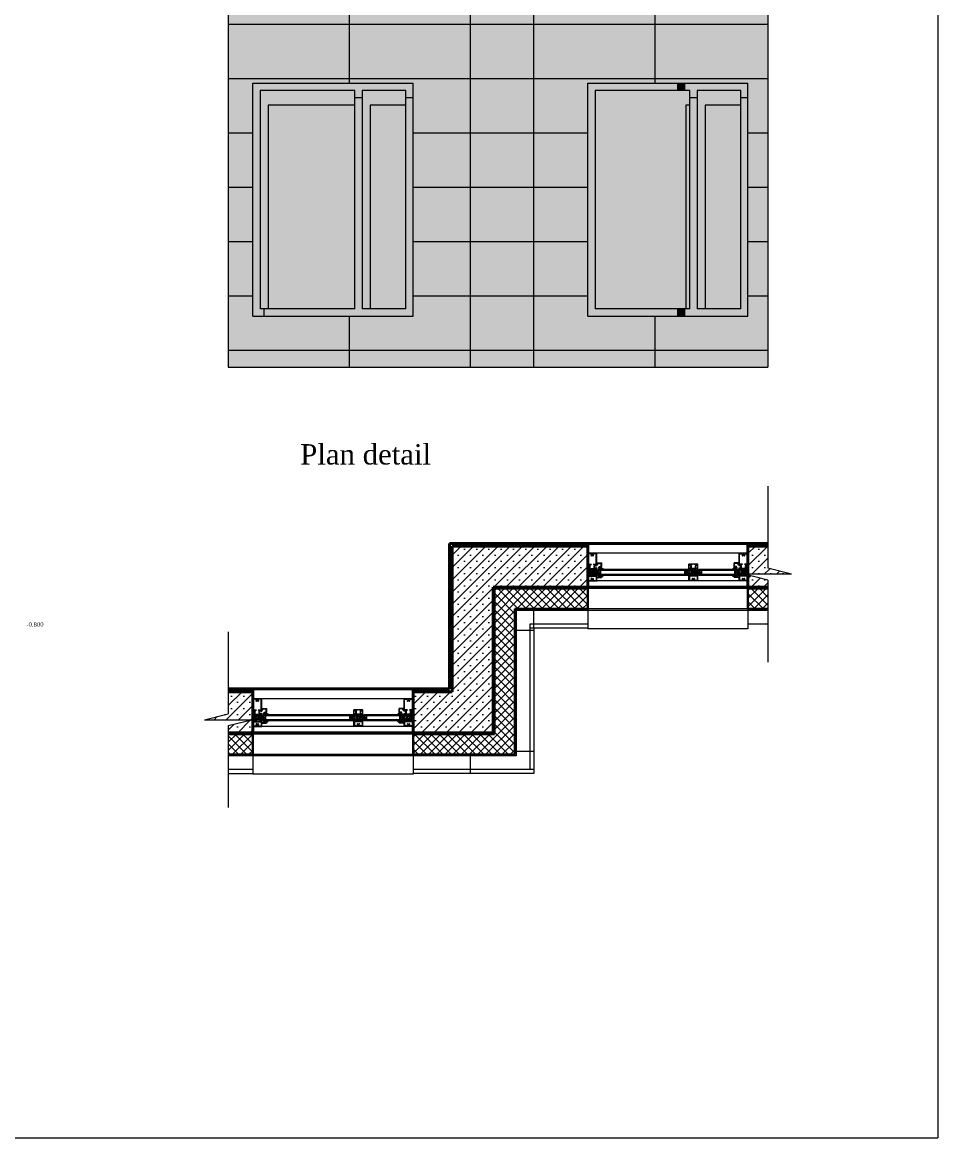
# Model space of a CAD drawing. Header units: millimetres. Extents: x 145836 to 266027, y 108786 to 206069.
# Drawn here: x 234603 to 266027, y 108786 to 147086 of the extents above; entities that cross this region are included whole.
import ezdxf

# ---------------------------------------------------------------- set-up
doc = ezdxf.new("R2010")
doc.units = ezdxf.units.MM
doc.layers.get('0').update_dxf_attribs({"color": 250})
doc.styles.get("Standard").update_dxf_attribs({"font": 'arial.ttf'})
pattern_1 = [(45, (-2425354.4, 1456884.8), (-210.474753, 210.474753), []), (45, (-2425143.93, 1456884.8), (-210.474753, 210.474753), [0, -297.65625])]
pattern_2 = [(315, (-2425354.4, 1456884.8), (140.316502, 140.316502), []), (45, (-2425354.4, 1456884.8), (-140.316502, 140.316502), [])]

msp = doc.modelspace()

# ---------------------------------------------------------------- hatches: boundary and pattern name
at = {"lineweight": 13, "true_color": 0xb7ab6c}
h = msp.add_hatch(color=43, dxfattribs=at)
h.dxf.hatch_style = 1
h.paths.add_polyline_path([(254015, 147993), (257077, 147993), (257077, 151993), (254015, 151993)])
h.paths.add_polyline_path([(257077, 147993), (254015, 147993), (254015, 144993), (257077, 144993)])
h.paths.add_polyline_path([(254015, 147993), (252165, 147993), (252165, 135245), (254015, 135245)])
h.paths.add_polyline_path([(254015, 136993), (254015, 135245), (257077, 135245), (257077, 136993)])
at = {"lineweight": 13, "true_color": 0xf1e5a2}
h = msp.add_hatch(color=41, dxfattribs=at)
h.dxf.hatch_style = 1
h.paths.add_polyline_path([(241669, 147993), (241669, 135245), (252165, 135245), (252165, 147993)])
h.paths.add_polyline_path([(248015, 144993), (248015, 136993), (242515, 136993), (242515, 144993)], flags=16)
h.paths.add_polyline_path([(247765, 144743), (247765, 137243), (246265, 137243), (246265, 144493), (246015, 144493), (246015, 137243), (242765, 137243), (242765, 144743), (246015, 144743), (246015, 144493), (246265, 144493), (246265, 144743)], flags=0)
at = {"lineweight": 13, "true_color": 0xeedf8c}
h = msp.add_hatch(color=41, dxfattribs=at)
h.dxf.hatch_style = 1
h.paths.add_polyline_path([(260200, 147993), (257077, 147993), (257077, 144993), (259515, 144993), (259515, 136993), (257077, 136993), (257077, 135245), (260200, 135245)])
at = {"lineweight": 13}
for color, points in [(253, [(246015, 144743), (246015, 144493), (246265, 144493), (246265, 144743), (247765, 144743), (247765, 144493), (248015, 144493), (248015, 144993), (242515, 144993), (242515, 136993), (242889, 136993), (242889, 137243), (242765, 137243), (242765, 144743)]), (253, [(259265, 144743), (259265, 144493), (259515, 144493), (259515, 144993), (257335, 144993), (257335, 144743), (257515, 144743), (257515, 144493), (257765, 144493), (257765, 144743)]), (255, [(248015, 144493), (247765, 144493), (247765, 137243), (246265, 137243), (246265, 144493), (246015, 144493), (246015, 137243), (242889, 137243), (242889, 136993), (248015, 136993)]), (255, [(257765, 137243), (257765, 144493), (257515, 144493), (257515, 137243), (257335, 137243), (257335, 136993), (259515, 136993), (259515, 144493), (259265, 144493), (259265, 137243)])]:
    msp.add_hatch(color=color, dxfattribs=at).paths.add_polyline_path(points)
at = {"lineweight": 13, "true_color": 0x787878}
for points in [[(257077, 144743), (257077, 144993), (254015, 144993), (254015, 136993), (257077, 136993), (257077, 137243), (254265, 137243), (254265, 144743)], [(257335, 144993), (257077, 144993), (257077, 144743), (257335, 144743)], [(257335, 137243), (257077, 137243), (257077, 136993), (257335, 136993)]]:
    msp.add_hatch(color=8, dxfattribs=at).paths.add_polyline_path(points)
at = {"lineweight": 13, "true_color": 0x5c6d75}
h = msp.add_hatch(color=147, dxfattribs=at)
h.paths.add_polyline_path([(246015, 144243), (246015, 144743), (242765, 144743), (242765, 137243), (243040, 137243), (243040, 144243)])
h.paths.add_polyline_path([(246265, 144743), (246265, 137243), (246540, 137243), (246540, 144243), (247765, 144243), (247765, 144743)])
h = msp.add_hatch(color=147, dxfattribs=at)
h.paths.add_polyline_path([(257077, 137243), (257384, 137243), (257384, 144243), (257515, 144243), (257515, 144743), (257077, 144743)])
h.paths.add_polyline_path([(257077, 144743), (254265, 144743), (254265, 137243), (257077, 137243)])
h.paths.add_polyline_path([(259265, 144243), (259265, 144743), (257765, 144743), (257765, 137243), (258040, 137243), (258040, 144243)])
at = {"lineweight": 13, "true_color": 0x70858f}
h = msp.add_hatch(color=8, dxfattribs=at)
h.paths.add_polyline_path([(246015, 144243), (243040, 144243), (243040, 137243), (246015, 137243)])
h.paths.add_polyline_path([(247765, 144243), (246540, 144243), (246540, 137243), (247765, 137243)])
h = msp.add_hatch(color=8, dxfattribs=at)
h.paths.add_polyline_path([(258040, 137243), (259265, 137243), (259265, 144243), (258040, 144243)])
h.paths.add_polyline_path([(257384, 137243), (257515, 137243), (257515, 144243), (257384, 144243)])
at = {"lineweight": 20}
h = msp.add_hatch(dxfattribs=at)
h.set_pattern_fill('SACNCR', color=256, scale=125, style=0)
h.set_pattern_definition(pattern_1)
h.paths.add_polyline_path([(254015, 129101), (249355, 129101), (249355, 124101), (248015, 124101), (248015, 122691), (250765, 122691), (250765, 127691), (254015, 127691)])
h = msp.add_hatch(dxfattribs=at)
h.set_pattern_fill('SACNCR', color=256, scale=125, style=0)
h.set_pattern_definition(pattern_1)
h.paths.add_polyline_path([(260200, 129101), (259515, 129101), (259515, 128137), (261010, 128137), (260200, 128340)])
h.paths.add_polyline_path([(260200, 127933), (259515, 128105), (259515, 127691), (260200, 127691)])
at = {"lineweight": 9}
h = msp.add_hatch(dxfattribs=at)
h.set_pattern_fill('ANSI37', color=256, scale=7.8125, angle=-90, style=0)
h.set_pattern_definition([(135, (159761.68, 132696.339), (-17.539563, -17.539563), []), (225, (159761.68, 132696.339), (17.539563, -17.539563), [])])
h.paths.add_polyline_path([(254170, 128178), (254170, 128125), (254098, 128125), (254098, 128141, 0.015428), (254098, 128143), (254098, 128174), (254116, 128174), (254116, 128185), (254086, 128185), (254090, 128191), (254081, 128202), (254086, 128226), (254091, 128226), (254091, 128237), (254083, 128241), (254116, 128241), (254116, 128261), (254098, 128261), (254098, 128306), (254170, 128306), (254170, 128241, 1)])
h.paths.add_polyline_path([(254170, 128306), (254241, 128306), (254241, 128261), (254224, 128261), (254224, 128241), (254257, 128241), (254249, 128237), (254249, 128226), (254254, 128226), (254257, 128209), (254202, 128209, 0.414214), (254170, 128241)])
h.paths.add_polyline_path([(254202, 128209), (254257, 128209), (254258, 128202), (254249, 128191), (254253, 128185), (254224, 128185), (254224, 128174), (254241, 128174), (254241, 128143, 0.015428), (254241, 128141), (254241, 128125), (254170, 128125), (254170, 128178, 0.414214)])
h = msp.add_hatch(dxfattribs=at)
h.set_pattern_fill('ANSI37', color=256, scale=7.8125, angle=-90, style=0)
h.set_pattern_definition([(45, (352048.452, 132696.339), (17.539563, -17.539563), []), (315, (352048.452, 132696.339), (-17.539563, -17.539563), [])])
h.paths.add_polyline_path([(257640, 128178), (257640, 128125), (257712, 128125), (257712, 128141, -0.015428), (257712, 128143), (257712, 128174), (257694, 128174), (257694, 128185), (257724, 128185), (257720, 128191), (257729, 128202), (257725, 128226), (257720, 128226), (257720, 128237), (257727, 128241), (257694, 128241), (257694, 128261), (257712, 128261), (257712, 128306), (257640, 128306), (257640, 128241, -1)])
h.paths.add_polyline_path([(257640, 128306), (257569, 128306), (257569, 128261), (257587, 128261), (257587, 128241), (257554, 128241), (257561, 128237), (257561, 128226), (257556, 128226), (257553, 128209), (257609, 128209, -0.414214), (257640, 128241)])
h.paths.add_polyline_path([(257609, 128209), (257553, 128209), (257552, 128202), (257561, 128191), (257557, 128185), (257587, 128185), (257587, 128174), (257569, 128174), (257569, 128143, -0.015428), (257569, 128141), (257569, 128125), (257640, 128125), (257640, 128178, -0.414214)])
h = msp.add_hatch(dxfattribs=at)
h.set_pattern_fill('ANSI37', color=256, scale=7.8125, angle=-90, style=0)
h.set_pattern_definition([(45, (353769.172, 132696.339), (17.539563, -17.539563), []), (315, (353769.172, 132696.339), (-17.539563, -17.539563), [])])
h.paths.add_polyline_path([(259361, 128178), (259361, 128125), (259433, 128125), (259433, 128141, -0.015428), (259433, 128143), (259433, 128174), (259415, 128174), (259415, 128185), (259444, 128185), (259440, 128191), (259450, 128202), (259445, 128226), (259440, 128226), (259440, 128237), (259448, 128241), (259415, 128241), (259415, 128261), (259433, 128261), (259433, 128306), (259361, 128306), (259361, 128241, -1)])
h.paths.add_polyline_path([(259361, 128306), (259290, 128306), (259290, 128261), (259307, 128261), (259307, 128241), (259274, 128241), (259282, 128237), (259282, 128226), (259277, 128226), (259274, 128209), (259329, 128209, -0.414214), (259361, 128241)])
h.paths.add_polyline_path([(259329, 128209), (259274, 128209), (259273, 128202), (259282, 128191), (259278, 128185), (259307, 128185), (259307, 128174), (259290, 128174), (259290, 128143, -0.015428), (259290, 128141), (259290, 128125), (259361, 128125), (259361, 128178, -0.414214)])
at = {"lineweight": 20}
h = msp.add_hatch(dxfattribs=at)
h.set_pattern_fill('ANSI37', color=256, scale=62.5, angle=270, style=0)
h.set_pattern_definition(pattern_2)
h.paths.add_polyline_path([(248015, 122644), (248015, 121941), (251512, 121941), (251512, 126941), (254015, 126941), (254015, 127644), (250810, 127644), (250810, 122644)])
h = msp.add_hatch(dxfattribs=at)
h.set_pattern_fill('ANSI37', color=256, scale=62.5, angle=270, style=0)
h.set_pattern_definition(pattern_2)
h.paths.add_polyline_path([(260200, 127644), (259515, 127644), (259515, 126941), (260200, 126941)])
h = msp.add_hatch(dxfattribs=at)
h.set_pattern_fill('SACNCR', color=256, scale=125, style=0)
h.set_pattern_definition(pattern_1)
h.paths.add_polyline_path([(242515, 124101), (241669, 124101), (241669, 123344), (240859, 123140), (242479, 123140), (241669, 122937), (241669, 122691), (242515, 122691)])
at = {"lineweight": 9}
h = msp.add_hatch(dxfattribs=at)
h.set_pattern_fill('ANSI37', color=256, scale=7.8125, angle=-90, style=0)
h.set_pattern_definition([(135, (148261.68, 127700.18), (-17.539563, -17.539563), []), (225, (148261.68, 127700.18), (17.539563, -17.539563), [])])
h.paths.add_polyline_path([(242670, 123181), (242670, 123129), (242598, 123129), (242598, 123145, 0.015428), (242598, 123147), (242598, 123178), (242616, 123178), (242616, 123189), (242586, 123189), (242590, 123195), (242581, 123206), (242586, 123230), (242591, 123230), (242591, 123241), (242583, 123245), (242616, 123245), (242616, 123265), (242598, 123265), (242598, 123310), (242670, 123310), (242670, 123245, 1)])
h.paths.add_polyline_path([(242670, 123310), (242741, 123310), (242741, 123265), (242724, 123265), (242724, 123245), (242757, 123245), (242749, 123241), (242749, 123230), (242754, 123230), (242757, 123213), (242702, 123213, 0.414214), (242670, 123245)])
h.paths.add_polyline_path([(242702, 123213), (242757, 123213), (242758, 123206), (242749, 123195), (242753, 123189), (242724, 123189), (242724, 123178), (242741, 123178), (242741, 123147, 0.015428), (242741, 123145), (242741, 123129), (242670, 123129), (242670, 123181, 0.414214)])
h = msp.add_hatch(dxfattribs=at)
h.set_pattern_fill('ANSI37', color=256, scale=7.8125, angle=-90, style=0)
h.set_pattern_definition([(45, (340548.452, 127700.18), (17.539563, -17.539563), []), (315, (340548.452, 127700.18), (-17.539563, -17.539563), [])])
h.paths.add_polyline_path([(246140, 123181), (246140, 123129), (246212, 123129), (246212, 123145, -0.015428), (246212, 123147), (246212, 123178), (246194, 123178), (246194, 123189), (246224, 123189), (246220, 123195), (246229, 123206), (246225, 123230), (246220, 123230), (246220, 123241), (246227, 123245), (246194, 123245), (246194, 123265), (246212, 123265), (246212, 123310), (246140, 123310), (246140, 123245, -1)])
h.paths.add_polyline_path([(246140, 123310), (246069, 123310), (246069, 123265), (246087, 123265), (246087, 123245), (246054, 123245), (246061, 123241), (246061, 123230), (246056, 123230), (246053, 123213), (246109, 123213, -0.414214), (246140, 123245)])
h.paths.add_polyline_path([(246109, 123213), (246053, 123213), (246052, 123206), (246061, 123195), (246057, 123189), (246087, 123189), (246087, 123178), (246069, 123178), (246069, 123147, -0.015428), (246069, 123145), (246069, 123129), (246140, 123129), (246140, 123181, -0.414214)])
h = msp.add_hatch(dxfattribs=at)
h.set_pattern_fill('ANSI37', color=256, scale=7.8125, angle=-90, style=0)
h.set_pattern_definition([(45, (342269.172, 127700.18), (17.539563, -17.539563), []), (315, (342269.172, 127700.18), (-17.539563, -17.539563), [])])
h.paths.add_polyline_path([(247861, 123181), (247861, 123129), (247933, 123129), (247933, 123145, -0.015428), (247933, 123147), (247933, 123178), (247915, 123178), (247915, 123189), (247944, 123189), (247940, 123195), (247950, 123206), (247945, 123230), (247940, 123230), (247940, 123241), (247948, 123245), (247915, 123245), (247915, 123265), (247933, 123265), (247933, 123310), (247861, 123310), (247861, 123245, -1)])
h.paths.add_polyline_path([(247861, 123310), (247790, 123310), (247790, 123265), (247807, 123265), (247807, 123245), (247774, 123245), (247782, 123241), (247782, 123230), (247777, 123230), (247774, 123213), (247829, 123213, -0.414214), (247861, 123245)])
h.paths.add_polyline_path([(247829, 123213), (247774, 123213), (247773, 123206), (247782, 123195), (247778, 123189), (247807, 123189), (247807, 123178), (247790, 123178), (247790, 123147, -0.015428), (247790, 123145), (247790, 123129), (247861, 123129), (247861, 123181, -0.414214)])
at = {"lineweight": 20}
h = msp.add_hatch(dxfattribs=at)
h.set_pattern_fill('ANSI37', color=256, scale=62.5, angle=270, style=0)
h.set_pattern_definition(pattern_2)
h.paths.add_polyline_path([(241669, 122644), (241669, 121941), (242515, 121941), (242515, 122644)])

# ---------------------------------------------------------------- linework, layer by layer
at = {"lineweight": 13}
for p, q in [((266027, 206069), (266027, 108786)), ((266027, 206069), (266027, 108786)), ((249991, 135245), (249991, 194071)), ((245830, 144993), (245830, 151993)), ((256327, 144993), (256327, 151993)), ((241669, 147993), (241669, 135245)), ((260200, 147993), (260200, 135245)), ((241669, 147020), (260200, 147020)), ((241669, 145156), (260200, 145156)), ((241669, 143291), (242515, 143291)), ((248015, 143291), (254015, 143291)), ((259515, 143291), (260200, 143291)), ((241669, 141426), (242515, 141426)), ((248015, 141426), (254015, 141426)), ((259515, 141426), (260200, 141426)), ((241669, 139562), (242515, 139562)), ((248015, 139562), (254015, 139562)), ((259515, 139562), (260200, 139562)), ((241669, 137697), (242515, 137697)), ((248015, 137697), (254015, 137697)), ((259515, 137697), (260200, 137697)), ((245830, 135245), (245830, 136993)), ((256327, 135245), (256327, 136993)), ((241669, 135832), (260200, 135832)), ((241669, 135245), (260200, 135245)), ((260200, 131154), (260200, 128340)), ((259515, 128856), (254015, 128856)), ((261010, 128137), (260200, 128340)), ((261010, 128137), (259390, 128137)), ((260200, 127933), (259390, 128137)), ((260200, 127933), (260200, 125119)), ((254015, 127644), (250810, 127644)), ((259515, 127902), (254015, 127902)), ((260200, 127644), (259515, 127644)), ((252165, 126285), (252165, 126894)), ((241669, 126157), (241669, 123344)), ((248015, 123860), (242515, 123860)), ((240859, 123140), (241669, 123344)), ((240859, 123140), (242479, 123140)), ((241669, 122937), (242479, 123140)), ((241669, 122937), (241669, 120123)), ((242515, 122644), (241669, 122644)), ((248015, 122906), (242515, 122906)), ((250810, 122644), (248015, 122644)), ((249991, 121285), (249991, 121894)), ((214903, 108786), (266027, 108786))]:
    msp.add_line(p, q, dxfattribs=at)
at = {"color": 41, "lineweight": 20, "true_color": 0xf1e5a2}
msp.add_line((252165, 135245), (252165, 162993), dxfattribs=at)
at = {"lineweight": 20}
for p, q in [((242515, 144993), (248015, 144993)), ((242515, 136993), (242515, 144993)), ((248015, 136993), (248015, 144993)), ((254015, 144993), (259515, 144993)), ((254015, 136993), (254015, 144993)), ((259515, 136993), (259515, 144993)), ((246015, 144743), (242765, 144743)), ((242765, 144743), (242765, 137243)), ((246015, 137243), (246015, 144743)), ((247765, 144743), (246265, 144743)), ((246265, 144743), (246265, 137243)), ((247765, 137243), (247765, 144743)), ((257515, 144743), (254265, 144743)), ((254265, 144743), (254265, 137243)), ((257515, 137243), (257515, 144743)), ((259265, 144743), (257765, 144743)), ((257765, 144743), (257765, 137243)), ((259265, 137243), (259265, 144743)), ((246015, 137243), (242765, 137243)), ((247765, 137243), (246265, 137243)), ((257515, 137243), (254265, 137243)), ((259265, 137243), (257765, 137243)), ((242515, 136993), (248015, 136993)), ((254015, 136993), (259515, 136993)), ((257452, 128299), (254358, 128299)), ((257452, 128265), (254358, 128265)), ((257452, 128129), (254358, 128129)), ((257452, 128095), (254358, 128095)), ((259173, 128299), (257829, 128299)), ((259173, 128265), (257829, 128265)), ((259173, 128129), (257829, 128129)), ((259173, 128095), (257829, 128095)), ((260200, 127691), (250765, 127691)), ((250810, 127644), (250810, 122644)), ((254015, 127691), (254015, 126289)), ((254015, 127687), (254015, 126260)), ((259515, 127691), (259515, 126289)), ((259515, 127687), (259515, 126260)), ((254015, 126941), (251512, 126941)), ((251512, 126941), (251512, 121941)), ((254015, 126894), (251558, 126894)), ((251558, 126894), (251558, 121894)), ((260200, 126941), (259515, 126941)), ((260200, 126894), (259515, 126894)), ((254015, 126425), (252026, 126425)), ((252026, 126425), (252026, 121425)), ((260200, 126425), (259515, 126425)), ((252165, 126207), (251558, 126207)), ((254015, 126287), (252026, 126286)), ((252165, 126286), (252165, 121291)), ((252165, 126207), (252165, 122046)), ((259515, 126260), (254015, 126260)), ((245952, 123303), (242858, 123303)), ((245952, 123269), (242858, 123269)), ((245952, 123133), (242858, 123133)), ((245952, 123099), (242858, 123099)), ((247673, 123303), (246329, 123303)), ((247673, 123269), (246329, 123269)), ((247673, 123133), (246329, 123133)), ((247673, 123099), (246329, 123099)), ((242515, 122691), (242515, 121264)), ((242515, 122691), (242515, 121264)), ((248015, 122691), (248015, 121264)), ((248015, 122691), (248015, 121264)), ((242515, 121941), (241669, 121941)), ((242515, 121894), (241669, 121894)), ((251512, 121941), (248015, 121941)), ((251558, 121894), (248015, 121894)), ((252165, 122046), (251558, 122046)), ((242515, 121425), (241669, 121425)), ((252165, 121425), (248015, 121425)), ((242515, 121286), (241669, 121286)), ((248015, 121264), (242515, 121264)), ((252165, 121291), (248015, 121289))]:
    msp.add_line(p, q, dxfattribs=at)
at = {"color": 8, "lineweight": 13, "true_color": 0x828282}
for p, q in [((257335, 144993), (257335, 144743)), ((257335, 137243), (257335, 136993))]:
    msp.add_line(p, q, dxfattribs=at)
at = {"color": 253, "lineweight": 20}
for p, q in [((246265, 144493), (246015, 144493)), ((248015, 144493), (247765, 144493)), ((257765, 144493), (257515, 144493)), ((259515, 144493), (259265, 144493)), ((242889, 137243), (242889, 136993))]:
    msp.add_line(p, q, dxfattribs=at)
at = {"color": 147, "lineweight": 20, "true_color": 0x5c6d75}
for p, q in [((246015, 144243), (243040, 144243)), ((243040, 144243), (243040, 137243)), ((247765, 144243), (246540, 144243)), ((246540, 144243), (246540, 137243)), ((257515, 144243), (257384, 144243)), ((257515, 144243), (257384, 144243)), ((257384, 144243), (257384, 137243)), ((259265, 144243), (258040, 144243)), ((258040, 144243), (258040, 137243))]:
    msp.add_line(p, q, dxfattribs=at)
at = {"lineweight": 40}
for p, q in [((249265, 129191), (260200, 129191)), ((249265, 129191), (249265, 124195)), ((254015, 129101), (249355, 129101)), ((249355, 129101), (249355, 124101)), ((254015, 127691), (254015, 129191)), ((259515, 127691), (259515, 129191)), ((260200, 129101), (259515, 129101)), ((250765, 122691), (250765, 127691)), ((260200, 127691), (250765, 127691)), ((249265, 124195), (241669, 124195)), ((242515, 124101), (241669, 124101)), ((242515, 122691), (242515, 124195)), ((248015, 122691), (248015, 124195)), ((249355, 124101), (248015, 124101)), ((250765, 122691), (241669, 122691))]:
    msp.add_line(p, q, dxfattribs=at)
at = {"lineweight": 9}
for p, q in [((254015, 128433), (254015, 128856)), ((254015, 128856), (254324, 128856)), ((254036, 128475), (254036, 128836)), ((254115, 128836), (254036, 128836)), ((254129, 128822), (254115, 128836)), ((254129, 128822), (254129, 128812)), ((254150, 128769), (254136, 128755)), ((254189, 128769), (254203, 128755)), ((254210, 128822), (254224, 128836)), ((254210, 128822), (254210, 128812)), ((254304, 128836), (254224, 128836)), ((254304, 128475), (254304, 128836)), ((254324, 128433), (254324, 128856)), ((259207, 128433), (259207, 128856)), ((259515, 128856), (259207, 128856)), ((259227, 128475), (259227, 128836)), ((259227, 128836), (259306, 128836)), ((259320, 128822), (259306, 128836)), ((259320, 128822), (259320, 128812)), ((259342, 128769), (259328, 128755)), ((259381, 128769), (259395, 128755)), ((259402, 128822), (259416, 128836)), ((259402, 128822), (259402, 128812)), ((259416, 128836), (259495, 128836)), ((259495, 128475), (259495, 128836)), ((259515, 128433), (259515, 128856)), ((254036, 128413), (254015, 128433)), ((254036, 128364), (254015, 128344)), ((254015, 128243), (254015, 128344)), ((254036, 128475), (254137, 128475)), ((254036, 128413), (254036, 128454)), ((254036, 128454), (254058, 128454)), ((254036, 128327), (254036, 128364)), ((254036, 128327), (254054, 128327)), ((254054, 128327), (254082, 128354)), ((254082, 128413), (254058, 128454)), ((254074, 128327), (254102, 128354)), ((254074, 128327), (254265, 128327)), ((254078, 128454), (254116, 128454)), ((254102, 128413), (254078, 128454)), ((254082, 128354), (254082, 128413)), ((254098, 128306), (254241, 128306)), ((254098, 128261), (254098, 128306)), ((254102, 128354), (254102, 128413)), ((254116, 128454), (254137, 128475)), ((254203, 128475), (254304, 128475)), ((254223, 128454), (254203, 128475)), ((254223, 128454), (254262, 128454)), ((254237, 128413), (254262, 128454)), ((254237, 128354), (254237, 128413)), ((254265, 128327), (254237, 128354)), ((254241, 128261), (254241, 128306)), ((254257, 128413), (254282, 128454)), ((254257, 128354), (254257, 128413)), ((254285, 128327), (254257, 128354)), ((254282, 128454), (254304, 128454)), ((254285, 128327), (254304, 128327)), ((254304, 128413), (254304, 128454)), ((254304, 128413), (254324, 128433)), ((254304, 128327), (254304, 128364)), ((254304, 128364), (254324, 128343)), ((254324, 128525), (254495, 128525)), ((254324, 128505), (254361, 128505)), ((254324, 128243), (254324, 128343)), ((254331, 128475), (254361, 128505)), ((254331, 128440), (254331, 128475)), ((254331, 128440), (254351, 128461)), ((254351, 128475), (254381, 128505)), ((254351, 128461), (254351, 128475)), ((254381, 128505), (254475, 128505)), ((254386, 128350), (254411, 128397)), ((254386, 128338), (254386, 128350)), ((254386, 128338), (254426, 128338)), ((254409, 128354), (254424, 128384)), ((254426, 128354), (254409, 128354)), ((254411, 128397), (254475, 128397)), ((254424, 128384), (254478, 128384)), ((254426, 128338), (254426, 128354)), ((254426, 128347), (254461, 128347)), ((254443, 128307), (254455, 128299)), ((254446, 128326), (254482, 128324)), ((254470, 128356), (254461, 128356)), ((254461, 128356), (254461, 128339)), ((254461, 128339), (254489, 128339)), ((254470, 128356), (254478, 128366)), ((254475, 128397), (254475, 128505)), ((254478, 128384), (254478, 128366)), ((254482, 128324), (254512, 128299)), ((254489, 128339), (254489, 128397)), ((254489, 128397), (254495, 128397)), ((254489, 128358), (254513, 128344)), ((254495, 128397), (254495, 128525)), ((254513, 128344), (254521, 128336)), ((254521, 128336), (254543, 128299)), ((257486, 128243), (257486, 128475)), ((257795, 128475), (257486, 128475)), ((257506, 128413), (257486, 128433)), ((257506, 128364), (257486, 128343)), ((257506, 128413), (257506, 128454)), ((257528, 128454), (257506, 128454)), ((257506, 128327), (257506, 128364)), ((257525, 128327), (257506, 128327)), ((257525, 128327), (257553, 128354)), ((257553, 128413), (257528, 128454)), ((257545, 128327), (257573, 128354)), ((257736, 128327), (257545, 128327)), ((257587, 128454), (257549, 128454)), ((257573, 128413), (257549, 128454)), ((257553, 128354), (257553, 128413)), ((257712, 128306), (257569, 128306)), ((257569, 128261), (257569, 128306)), ((257573, 128354), (257573, 128413)), ((257587, 128454), (257607, 128475)), ((257775, 128475), (257673, 128475)), ((257694, 128454), (257673, 128475)), ((257732, 128454), (257694, 128454)), ((257708, 128413), (257732, 128454)), ((257708, 128354), (257708, 128413)), ((257736, 128327), (257708, 128354)), ((257712, 128261), (257712, 128306)), ((257728, 128413), (257753, 128454)), ((257728, 128354), (257728, 128413)), ((257756, 128327), (257728, 128354)), ((257775, 128454), (257753, 128454)), ((257775, 128327), (257756, 128327)), ((257775, 128413), (257775, 128454)), ((257775, 128413), (257795, 128433)), ((257775, 128327), (257775, 128364)), ((257775, 128364), (257795, 128344)), ((257795, 128344), (257795, 128475)), ((257795, 128243), (257795, 128344)), ((259010, 128336), (258988, 128299)), ((259018, 128344), (259010, 128336)), ((259042, 128358), (259018, 128344)), ((259049, 128324), (259019, 128299)), ((259207, 128525), (259036, 128525)), ((259036, 128397), (259036, 128525)), ((259042, 128397), (259036, 128397)), ((259042, 128339), (259042, 128397)), ((259070, 128339), (259042, 128339)), ((259084, 128326), (259049, 128324)), ((259107, 128384), (259052, 128384)), ((259052, 128384), (259052, 128366)), ((259061, 128356), (259052, 128366)), ((259150, 128505), (259056, 128505)), ((259056, 128397), (259056, 128505)), ((259120, 128397), (259056, 128397)), ((259061, 128356), (259070, 128356)), ((259070, 128356), (259070, 128339)), ((259105, 128347), (259070, 128347)), ((259088, 128307), (259076, 128299)), ((259105, 128338), (259105, 128354)), ((259105, 128354), (259122, 128354)), ((259144, 128338), (259105, 128338)), ((259122, 128354), (259107, 128384)), ((259144, 128350), (259120, 128397)), ((259144, 128338), (259144, 128350)), ((259180, 128475), (259150, 128505)), ((259207, 128505), (259170, 128505)), ((259200, 128475), (259170, 128505)), ((259180, 128461), (259180, 128475)), ((259200, 128440), (259180, 128461)), ((259200, 128440), (259200, 128475)), ((259227, 128413), (259207, 128433)), ((259227, 128364), (259207, 128343)), ((259207, 128243), (259207, 128343)), ((259328, 128475), (259227, 128475)), ((259227, 128413), (259227, 128454)), ((259249, 128454), (259227, 128454)), ((259227, 128327), (259227, 128364)), ((259246, 128327), (259227, 128327)), ((259246, 128327), (259273, 128354)), ((259273, 128413), (259249, 128454)), ((259266, 128327), (259294, 128354)), ((259456, 128327), (259266, 128327)), ((259308, 128454), (259269, 128454)), ((259294, 128413), (259269, 128454)), ((259273, 128354), (259273, 128413)), ((259433, 128306), (259290, 128306)), ((259290, 128261), (259290, 128306)), ((259294, 128354), (259294, 128413)), ((259308, 128454), (259328, 128475)), ((259495, 128475), (259394, 128475)), ((259414, 128454), (259394, 128475)), ((259453, 128454), (259414, 128454)), ((259429, 128413), (259453, 128454)), ((259429, 128354), (259429, 128413)), ((259456, 128327), (259429, 128354)), ((259433, 128261), (259433, 128306)), ((259449, 128413), (259473, 128454)), ((259449, 128354), (259449, 128413)), ((259477, 128327), (259449, 128354)), ((259495, 128454), (259473, 128454)), ((259495, 128327), (259477, 128327)), ((259495, 128413), (259495, 128454)), ((259495, 128413), (259515, 128433)), ((259495, 128327), (259495, 128364)), ((259495, 128364), (259515, 128344)), ((259515, 128243), (259515, 128344)), ((254015, 128243), (254036, 128243)), ((254015, 127902), (254015, 128190)), ((254015, 128190), (254033, 128190)), ((254020, 128233), (254020, 128243)), ((254031, 128214), (254020, 128233)), ((254022, 128205), (254031, 128214)), ((254022, 128205), (254022, 128190)), ((254051, 128165), (254033, 128190)), ((254036, 128243), (254043, 128251)), ((254036, 128243), (254036, 128186)), ((254036, 128112), (254036, 128085)), ((254036, 128085), (254304, 128085)), ((254036, 128065), (254304, 128065)), ((254036, 128065), (254036, 127923)), ((254036, 127923), (254115, 127923)), ((254072, 128165), (254090, 128191)), ((254078, 128250), (254078, 128243)), ((254078, 128243), (254091, 128237)), ((254086, 128226), (254081, 128202)), ((254081, 128202), (254090, 128191)), ((254083, 128241), (254116, 128241)), ((254086, 128226), (254091, 128226)), ((254086, 128185), (254116, 128185)), ((254091, 128237), (254091, 128226)), ((254098, 128261), (254116, 128261)), ((254098, 128125), (254098, 128174)), ((254098, 128174), (254116, 128174)), ((254098, 128125), (254170, 128125)), ((254129, 127937), (254115, 127923)), ((254116, 128241), (254116, 128261)), ((254116, 128174), (254116, 128185)), ((254129, 127937), (254129, 127946)), ((254150, 127989), (254136, 128003)), ((254241, 128125), (254170, 128125)), ((254189, 127989), (254203, 128003)), ((254210, 127937), (254210, 127946)), ((254210, 127937), (254224, 127923)), ((254224, 128241), (254224, 128261)), ((254241, 128261), (254224, 128261)), ((254241, 128241), (254224, 128241)), ((254257, 128241), (254224, 128241)), ((254241, 128185), (254224, 128185)), ((254224, 128174), (254224, 128185)), ((254253, 128185), (254224, 128185)), ((254241, 128174), (254224, 128174)), ((254224, 127923), (254304, 127923)), ((254241, 128125), (254241, 128174)), ((254261, 128243), (254249, 128237)), ((254249, 128237), (254249, 128226)), ((254254, 128226), (254249, 128226)), ((254258, 128202), (254249, 128191)), ((254267, 128165), (254249, 128191)), ((254254, 128226), (254258, 128202)), ((254261, 128250), (254261, 128243)), ((254289, 128165), (254307, 128190)), ((254304, 128243), (254296, 128251)), ((254324, 128243), (254304, 128243)), ((254304, 128085), (254304, 128112)), ((254304, 128065), (254304, 127923)), ((254324, 128190), (254307, 128190)), ((254308, 128214), (254320, 128233)), ((254317, 128205), (254308, 128214)), ((254317, 128190), (254317, 128205)), ((254320, 128233), (254320, 128243)), ((254324, 128037), (254324, 128190)), ((254324, 128037), (254399, 128037)), ((254324, 127902), (254324, 128017)), ((254324, 128017), (254489, 128017)), ((254358, 128095), (254358, 128299)), ((254463, 128129), (254358, 128265)), ((254463, 128265), (254358, 128129)), ((254377, 128037), (254377, 128052)), ((254392, 128076), (254426, 128095)), ((254399, 128060), (254441, 128060)), ((254399, 128037), (254399, 128060)), ((254441, 128048), (254418, 128048)), ((254418, 128048), (254418, 128030)), ((254418, 128030), (254470, 128030)), ((254441, 128060), (254441, 128048)), ((254453, 128075), (254481, 128078)), ((254461, 128060), (254489, 128060)), ((254461, 128048), (254461, 128060)), ((254470, 128048), (254461, 128048)), ((254463, 128129), (254463, 128265)), ((254470, 128030), (254470, 128048)), ((254481, 128078), (254519, 128095)), ((254489, 128060), (254489, 128017)), ((254489, 128055), (254513, 128053)), ((254513, 128053), (254521, 128058)), ((254521, 128058), (254558, 128095)), ((257347, 128129), (257347, 128265)), ((257347, 128129), (257452, 128265)), ((257347, 128265), (257452, 128129)), ((257452, 128095), (257452, 128299)), ((257486, 128243), (257506, 128243)), ((257486, 128017), (257486, 128190)), ((257486, 128190), (257504, 128190)), ((257486, 127902), (257486, 128017)), ((257491, 128233), (257491, 128243)), ((257502, 128214), (257491, 128233)), ((257493, 128205), (257502, 128214)), ((257493, 128190), (257493, 128205)), ((257521, 128165), (257504, 128190)), ((257506, 128243), (257514, 128251)), ((257506, 128085), (257506, 128112)), ((257775, 128085), (257506, 128085)), ((257775, 128065), (257506, 128065)), ((257506, 128065), (257506, 127923)), ((257586, 127923), (257506, 127923)), ((257543, 128165), (257561, 128191)), ((257549, 128250), (257549, 128243)), ((257549, 128243), (257561, 128237)), ((257556, 128226), (257552, 128202)), ((257552, 128202), (257561, 128191)), ((257554, 128241), (257587, 128241)), ((257556, 128226), (257561, 128226)), ((257557, 128185), (257587, 128185)), ((257561, 128237), (257561, 128226)), ((257569, 128261), (257587, 128261)), ((257569, 128241), (257587, 128241)), ((257569, 128185), (257587, 128185)), ((257569, 128125), (257569, 128174)), ((257569, 128174), (257587, 128174)), ((257569, 128125), (257640, 128125)), ((257600, 127937), (257586, 127923)), ((257587, 128241), (257587, 128261)), ((257587, 128174), (257587, 128185)), ((257600, 127937), (257600, 127946)), ((257621, 127989), (257607, 128003)), ((257712, 128125), (257640, 128125)), ((257660, 127989), (257674, 128003)), ((257681, 127937), (257681, 127946)), ((257681, 127937), (257695, 127923)), ((257694, 128241), (257694, 128261)), ((257712, 128261), (257694, 128261)), ((257727, 128241), (257694, 128241)), ((257724, 128185), (257694, 128185)), ((257694, 128174), (257694, 128185)), ((257712, 128174), (257694, 128174)), ((257775, 127923), (257695, 127923)), ((257712, 128125), (257712, 128174)), ((257732, 128243), (257720, 128237)), ((257720, 128237), (257720, 128226)), ((257725, 128226), (257720, 128226)), ((257729, 128202), (257720, 128191)), ((257738, 128165), (257720, 128191)), ((257725, 128226), (257729, 128202)), ((257732, 128250), (257732, 128243)), ((257760, 128165), (257777, 128190)), ((257775, 128243), (257767, 128251)), ((257795, 128243), (257775, 128243)), ((257775, 128243), (257775, 128186)), ((257775, 128112), (257775, 128085)), ((257775, 128065), (257775, 127923)), ((257795, 128190), (257777, 128190)), ((257779, 128214), (257790, 128233)), ((257788, 128205), (257779, 128214)), ((257788, 128205), (257788, 128190)), ((257790, 128233), (257790, 128243)), ((257795, 127902), (257795, 128190)), ((257829, 128095), (257829, 128299)), ((257934, 128129), (257829, 128265)), ((257934, 128265), (257829, 128129)), ((257934, 128129), (257934, 128265)), ((259010, 128058), (258973, 128095)), ((259018, 128053), (259010, 128058)), ((259049, 128078), (259012, 128095)), ((259042, 128055), (259018, 128053)), ((259070, 128060), (259042, 128060)), ((259042, 128060), (259042, 128017)), ((259207, 128017), (259042, 128017)), ((259077, 128075), (259049, 128078)), ((259061, 128048), (259070, 128048)), ((259061, 128030), (259061, 128048)), ((259112, 128030), (259061, 128030)), ((259068, 128129), (259068, 128265)), ((259068, 128129), (259173, 128265)), ((259068, 128265), (259173, 128129)), ((259070, 128048), (259070, 128060)), ((259132, 128060), (259090, 128060)), ((259090, 128060), (259090, 128048)), ((259090, 128048), (259112, 128048)), ((259139, 128076), (259105, 128095)), ((259112, 128048), (259112, 128030)), ((259132, 128037), (259132, 128060)), ((259207, 128037), (259132, 128037)), ((259154, 128037), (259154, 128052)), ((259173, 128095), (259173, 128299)), ((259207, 128243), (259227, 128243)), ((259207, 128037), (259207, 128190)), ((259207, 128190), (259224, 128190)), ((259207, 127902), (259207, 128017)), ((259211, 128233), (259211, 128243)), ((259222, 128214), (259211, 128233)), ((259214, 128205), (259222, 128214)), ((259214, 128190), (259214, 128205)), ((259242, 128165), (259224, 128190)), ((259227, 128243), (259235, 128251)), ((259227, 128085), (259227, 128112)), ((259495, 128085), (259227, 128085)), ((259495, 128065), (259227, 128065)), ((259227, 128065), (259227, 127923)), ((259306, 127923), (259227, 127923)), ((259264, 128165), (259282, 128191)), ((259270, 128250), (259270, 128243)), ((259270, 128243), (259282, 128237)), ((259277, 128226), (259273, 128202)), ((259273, 128202), (259282, 128191)), ((259274, 128241), (259307, 128241)), ((259277, 128226), (259282, 128226)), ((259278, 128185), (259307, 128185)), ((259282, 128237), (259282, 128226)), ((259290, 128261), (259307, 128261)), ((259290, 128241), (259307, 128241)), ((259290, 128185), (259307, 128185)), ((259290, 128125), (259290, 128174)), ((259290, 128174), (259307, 128174)), ((259290, 128125), (259361, 128125)), ((259320, 127937), (259306, 127923)), ((259307, 128241), (259307, 128261)), ((259307, 128174), (259307, 128185)), ((259320, 127937), (259320, 127946)), ((259342, 127989), (259328, 128003)), ((259433, 128125), (259361, 128125)), ((259381, 127989), (259395, 128003)), ((259402, 127937), (259402, 127946)), ((259402, 127937), (259416, 127923)), ((259415, 128241), (259415, 128261)), ((259433, 128261), (259415, 128261)), ((259448, 128241), (259415, 128241)), ((259444, 128185), (259415, 128185)), ((259415, 128174), (259415, 128185)), ((259433, 128174), (259415, 128174)), ((259495, 127923), (259416, 127923)), ((259433, 128125), (259433, 128174)), ((259453, 128243), (259440, 128237)), ((259440, 128237), (259440, 128226)), ((259445, 128226), (259440, 128226)), ((259450, 128202), (259440, 128191)), ((259459, 128165), (259440, 128191)), ((259445, 128226), (259450, 128202)), ((259453, 128250), (259453, 128243)), ((259480, 128165), (259498, 128190)), ((259495, 128243), (259487, 128251)), ((259515, 128243), (259495, 128243)), ((259495, 128243), (259495, 128186)), ((259495, 128112), (259495, 128085)), ((259495, 128065), (259495, 127923)), ((259515, 128190), (259498, 128190)), ((259500, 128214), (259511, 128233)), ((259509, 128205), (259500, 128214)), ((259509, 128205), (259509, 128190)), ((259511, 128233), (259511, 128243)), ((259515, 127902), (259515, 128190)), ((254015, 127902), (254324, 127902)), ((257795, 127902), (257486, 127902)), ((259515, 127902), (259207, 127902)), ((242515, 123437), (242515, 123860)), ((242515, 123860), (242824, 123860)), ((242536, 123478), (242536, 123840)), ((242615, 123840), (242536, 123840)), ((242629, 123826), (242615, 123840)), ((242629, 123826), (242629, 123816)), ((242650, 123773), (242636, 123759)), ((242689, 123773), (242703, 123759)), ((242710, 123826), (242724, 123840)), ((242710, 123826), (242710, 123816)), ((242804, 123840), (242724, 123840)), ((242804, 123478), (242804, 123840)), ((242824, 123437), (242824, 123860)), ((247707, 123437), (247707, 123860)), ((248015, 123860), (247707, 123860)), ((247727, 123478), (247727, 123840)), ((247727, 123840), (247806, 123840)), ((247820, 123826), (247806, 123840)), ((247820, 123826), (247820, 123816)), ((247842, 123773), (247828, 123759)), ((247881, 123773), (247895, 123759)), ((247902, 123826), (247916, 123840)), ((247902, 123826), (247902, 123816)), ((247916, 123840), (247995, 123840)), ((247995, 123478), (247995, 123840)), ((248015, 123437), (248015, 123860)), ((242536, 123417), (242515, 123437)), ((242536, 123367), (242515, 123347)), ((242515, 123247), (242515, 123347)), ((242536, 123478), (242637, 123478)), ((242536, 123417), (242536, 123458)), ((242536, 123458), (242558, 123458)), ((242536, 123330), (242536, 123367)), ((242536, 123330), (242554, 123330)), ((242554, 123330), (242582, 123358)), ((242582, 123417), (242558, 123458)), ((242574, 123330), (242602, 123358)), ((242574, 123330), (242765, 123330)), ((242578, 123458), (242616, 123458)), ((242602, 123417), (242578, 123458)), ((242582, 123358), (242582, 123417)), ((242602, 123358), (242602, 123417)), ((242616, 123458), (242637, 123478)), ((242703, 123478), (242804, 123478)), ((242723, 123458), (242703, 123478)), ((242723, 123458), (242762, 123458)), ((242737, 123417), (242762, 123458)), ((242737, 123358), (242737, 123417)), ((242765, 123330), (242737, 123358)), ((242757, 123417), (242782, 123458)), ((242757, 123358), (242757, 123417)), ((242785, 123330), (242757, 123358)), ((242782, 123458), (242804, 123458)), ((242785, 123330), (242804, 123330)), ((242804, 123417), (242804, 123458)), ((242804, 123417), (242824, 123437)), ((242804, 123330), (242804, 123367)), ((242804, 123367), (242824, 123347)), ((242824, 123529), (242995, 123529)), ((242824, 123508), (242861, 123508)), ((242824, 123247), (242824, 123347)), ((242831, 123478), (242861, 123508)), ((242831, 123444), (242831, 123478)), ((242831, 123444), (242851, 123464)), ((242851, 123478), (242881, 123508)), ((242851, 123464), (242851, 123478)), ((242881, 123508), (242975, 123508)), ((242886, 123354), (242911, 123401)), ((242886, 123342), (242886, 123354)), ((242886, 123342), (242926, 123342)), ((242909, 123358), (242924, 123388)), ((242926, 123358), (242909, 123358)), ((242911, 123401), (242975, 123401)), ((242924, 123388), (242978, 123388)), ((242926, 123342), (242926, 123358)), ((242926, 123350), (242961, 123350)), ((242946, 123330), (242982, 123328)), ((242970, 123360), (242961, 123360)), ((242961, 123360), (242961, 123342)), ((242961, 123342), (242989, 123342)), ((242970, 123360), (242978, 123370)), ((242975, 123401), (242975, 123508)), ((242978, 123388), (242978, 123370)), ((242982, 123328), (243012, 123303)), ((242989, 123342), (242989, 123401)), ((242989, 123401), (242995, 123401)), ((242989, 123362), (243013, 123348)), ((242995, 123401), (242995, 123529)), ((243013, 123348), (243021, 123340)), ((243021, 123340), (243043, 123303)), ((245986, 123247), (245986, 123478)), ((246295, 123478), (245986, 123478)), ((246006, 123417), (245986, 123437)), ((246006, 123367), (245986, 123347)), ((246006, 123417), (246006, 123458)), ((246028, 123458), (246006, 123458)), ((246006, 123330), (246006, 123367)), ((246025, 123330), (246006, 123330)), ((246025, 123330), (246053, 123358)), ((246053, 123417), (246028, 123458)), ((246045, 123330), (246073, 123358)), ((246236, 123330), (246045, 123330)), ((246087, 123458), (246049, 123458)), ((246073, 123417), (246049, 123458)), ((246053, 123358), (246053, 123417)), ((246073, 123358), (246073, 123417)), ((246087, 123458), (246107, 123478)), ((246275, 123478), (246173, 123478)), ((246194, 123458), (246173, 123478)), ((246232, 123458), (246194, 123458)), ((246208, 123417), (246232, 123458)), ((246208, 123358), (246208, 123417)), ((246236, 123330), (246208, 123358)), ((246228, 123417), (246253, 123458)), ((246228, 123358), (246228, 123417)), ((246256, 123330), (246228, 123358)), ((246275, 123458), (246253, 123458)), ((246275, 123330), (246256, 123330)), ((246275, 123417), (246275, 123458)), ((246275, 123417), (246295, 123437)), ((246275, 123330), (246275, 123367)), ((246275, 123367), (246295, 123347)), ((246295, 123347), (246295, 123478)), ((246295, 123247), (246295, 123347)), ((247510, 123340), (247488, 123303)), ((247518, 123348), (247510, 123340)), ((247542, 123362), (247518, 123348)), ((247549, 123328), (247519, 123303)), ((247707, 123529), (247536, 123529)), ((247536, 123401), (247536, 123529)), ((247542, 123401), (247536, 123401)), ((247542, 123342), (247542, 123401)), ((247570, 123342), (247542, 123342)), ((247584, 123330), (247549, 123328)), ((247607, 123388), (247552, 123388)), ((247552, 123388), (247552, 123370)), ((247561, 123360), (247552, 123370)), ((247650, 123508), (247556, 123508)), ((247556, 123401), (247556, 123508)), ((247620, 123401), (247556, 123401)), ((247561, 123360), (247570, 123360)), ((247570, 123360), (247570, 123342)), ((247605, 123350), (247570, 123350)), ((247605, 123342), (247605, 123358)), ((247605, 123358), (247622, 123358)), ((247644, 123342), (247605, 123342)), ((247622, 123358), (247607, 123388)), ((247644, 123354), (247620, 123401)), ((247644, 123342), (247644, 123354)), ((247680, 123478), (247650, 123508)), ((247707, 123508), (247670, 123508)), ((247700, 123478), (247670, 123508)), ((247680, 123464), (247680, 123478)), ((247700, 123444), (247680, 123464)), ((247700, 123444), (247700, 123478)), ((247727, 123417), (247707, 123437)), ((247727, 123367), (247707, 123347)), ((247707, 123247), (247707, 123347)), ((247828, 123478), (247727, 123478)), ((247727, 123417), (247727, 123458)), ((247749, 123458), (247727, 123458)), ((247727, 123330), (247727, 123367)), ((247746, 123330), (247727, 123330)), ((247746, 123330), (247773, 123358)), ((247773, 123417), (247749, 123458)), ((247766, 123330), (247794, 123358)), ((247956, 123330), (247766, 123330)), ((247808, 123458), (247769, 123458)), ((247794, 123417), (247769, 123458)), ((247773, 123358), (247773, 123417)), ((247794, 123358), (247794, 123417)), ((247808, 123458), (247828, 123478)), ((247995, 123478), (247894, 123478)), ((247914, 123458), (247894, 123478)), ((247953, 123458), (247914, 123458)), ((247929, 123417), (247953, 123458)), ((247929, 123358), (247929, 123417)), ((247956, 123330), (247929, 123358)), ((247949, 123417), (247973, 123458)), ((247949, 123358), (247949, 123417)), ((247977, 123330), (247949, 123358)), ((247995, 123458), (247973, 123458)), ((247995, 123330), (247977, 123330)), ((247995, 123417), (247995, 123458)), ((247995, 123417), (248015, 123437)), ((247995, 123330), (247995, 123367)), ((247995, 123367), (248015, 123347)), ((248015, 123247), (248015, 123347)), ((242515, 123247), (242536, 123247)), ((242515, 122906), (242515, 123194)), ((242515, 123194), (242533, 123194)), ((242520, 123237), (242520, 123247)), ((242531, 123218), (242520, 123237)), ((242522, 123209), (242531, 123218)), ((242522, 123209), (242522, 123194)), ((242551, 123169), (242533, 123194)), ((242536, 123247), (242543, 123255)), ((242536, 123247), (242536, 123190)), ((242536, 123116), (242536, 123089)), ((242536, 123089), (242804, 123089)), ((242536, 123069), (242804, 123069)), ((242536, 123069), (242536, 122926)), ((242572, 123169), (242590, 123195)), ((242578, 123254), (242578, 123246)), ((242578, 123246), (242591, 123241)), ((242586, 123230), (242581, 123206)), ((242581, 123206), (242590, 123195)), ((242583, 123245), (242616, 123245)), ((242586, 123230), (242591, 123230)), ((242586, 123189), (242616, 123189)), ((242591, 123241), (242591, 123230)), ((242598, 123310), (242741, 123310)), ((242598, 123265), (242598, 123310)), ((242598, 123265), (242616, 123265)), ((242598, 123129), (242598, 123178)), ((242598, 123178), (242616, 123178)), ((242598, 123129), (242670, 123129)), ((242616, 123245), (242616, 123265)), ((242616, 123178), (242616, 123189)), ((242629, 122940), (242629, 122950)), ((242650, 122993), (242636, 123007)), ((242741, 123129), (242670, 123129)), ((242689, 122993), (242703, 123007)), ((242710, 122940), (242710, 122950)), ((242724, 123245), (242724, 123265)), ((242741, 123265), (242724, 123265)), ((242741, 123245), (242724, 123245)), ((242757, 123245), (242724, 123245)), ((242741, 123189), (242724, 123189)), ((242724, 123178), (242724, 123189)), ((242753, 123189), (242724, 123189)), ((242741, 123178), (242724, 123178)), ((242741, 123265), (242741, 123310)), ((242741, 123129), (242741, 123178)), ((242761, 123246), (242749, 123241)), ((242749, 123241), (242749, 123230)), ((242754, 123230), (242749, 123230)), ((242758, 123206), (242749, 123195)), ((242767, 123169), (242749, 123195)), ((242754, 123230), (242758, 123206)), ((242761, 123254), (242761, 123246)), ((242789, 123169), (242807, 123194)), ((242804, 123247), (242796, 123255)), ((242824, 123247), (242804, 123247)), ((242804, 123089), (242804, 123116)), ((242804, 123069), (242804, 122926)), ((242824, 123194), (242807, 123194)), ((242808, 123218), (242820, 123237)), ((242817, 123209), (242808, 123218)), ((242817, 123194), (242817, 123209)), ((242820, 123237), (242820, 123247)), ((242824, 123041), (242824, 123194)), ((242824, 123041), (242899, 123041)), ((242824, 122906), (242824, 123021)), ((242824, 123021), (242989, 123021)), ((242858, 123099), (242858, 123303)), ((242963, 123133), (242858, 123269)), ((242963, 123269), (242858, 123133)), ((242877, 123041), (242877, 123056)), ((242892, 123080), (242926, 123099)), ((242899, 123064), (242941, 123064)), ((242899, 123041), (242899, 123064)), ((242941, 123052), (242918, 123052)), ((242918, 123052), (242918, 123034)), ((242918, 123034), (242970, 123034)), ((242941, 123064), (242941, 123052)), ((242943, 123311), (242955, 123303)), ((242953, 123079), (242981, 123082)), ((242961, 123064), (242989, 123064)), ((242961, 123052), (242961, 123064)), ((242970, 123052), (242961, 123052)), ((242963, 123133), (242963, 123269)), ((242970, 123034), (242970, 123052)), ((242981, 123082), (243019, 123099)), ((242989, 123064), (242989, 123021)), ((242989, 123059), (243013, 123057)), ((243013, 123057), (243021, 123062)), ((243021, 123062), (243058, 123099)), ((245847, 123133), (245847, 123269)), ((245847, 123133), (245952, 123269)), ((245847, 123269), (245952, 123133)), ((245952, 123099), (245952, 123303)), ((245986, 123247), (246006, 123247)), ((245986, 123021), (245986, 123194)), ((245986, 123194), (246004, 123194)), ((245986, 122906), (245986, 123021)), ((245991, 123237), (245991, 123247)), ((246002, 123218), (245991, 123237)), ((245993, 123209), (246002, 123218)), ((245993, 123194), (245993, 123209)), ((246021, 123169), (246004, 123194)), ((246006, 123247), (246014, 123255)), ((246006, 123089), (246006, 123116)), ((246275, 123089), (246006, 123089)), ((246275, 123069), (246006, 123069)), ((246006, 123069), (246006, 122926)), ((246043, 123169), (246061, 123195)), ((246049, 123254), (246049, 123246)), ((246049, 123246), (246061, 123241)), ((246056, 123230), (246052, 123206)), ((246052, 123206), (246061, 123195)), ((246054, 123245), (246087, 123245)), ((246056, 123230), (246061, 123230)), ((246057, 123189), (246087, 123189)), ((246061, 123241), (246061, 123230)), ((246212, 123310), (246069, 123310)), ((246069, 123265), (246069, 123310)), ((246069, 123265), (246087, 123265)), ((246069, 123245), (246087, 123245)), ((246069, 123189), (246087, 123189)), ((246069, 123129), (246069, 123178)), ((246069, 123178), (246087, 123178)), ((246069, 123129), (246140, 123129)), ((246087, 123245), (246087, 123265)), ((246087, 123178), (246087, 123189)), ((246100, 122940), (246100, 122950)), ((246121, 122993), (246107, 123007)), ((246212, 123129), (246140, 123129)), ((246160, 122993), (246174, 123007)), ((246181, 122940), (246181, 122950)), ((246194, 123245), (246194, 123265)), ((246212, 123265), (246194, 123265)), ((246227, 123245), (246194, 123245)), ((246224, 123189), (246194, 123189)), ((246194, 123178), (246194, 123189)), ((246212, 123178), (246194, 123178)), ((246212, 123265), (246212, 123310)), ((246212, 123129), (246212, 123178)), ((246232, 123246), (246220, 123241)), ((246220, 123241), (246220, 123230)), ((246225, 123230), (246220, 123230)), ((246229, 123206), (246220, 123195)), ((246238, 123169), (246220, 123195)), ((246225, 123230), (246229, 123206)), ((246232, 123254), (246232, 123246)), ((246260, 123169), (246277, 123194)), ((246275, 123247), (246267, 123255)), ((246295, 123247), (246275, 123247)), ((246275, 123247), (246275, 123190)), ((246275, 123116), (246275, 123089)), ((246275, 123069), (246275, 122926)), ((246295, 123194), (246277, 123194)), ((246279, 123218), (246290, 123237)), ((246288, 123209), (246279, 123218)), ((246288, 123209), (246288, 123194)), ((246290, 123237), (246290, 123247)), ((246295, 122906), (246295, 123194)), ((246329, 123099), (246329, 123303)), ((246434, 123133), (246329, 123269)), ((246434, 123269), (246329, 123133)), ((246434, 123133), (246434, 123269)), ((247510, 123062), (247473, 123099)), ((247518, 123057), (247510, 123062)), ((247549, 123082), (247512, 123099)), ((247542, 123059), (247518, 123057)), ((247570, 123064), (247542, 123064)), ((247542, 123064), (247542, 123021)), ((247707, 123021), (247542, 123021)), ((247577, 123079), (247549, 123082)), ((247561, 123052), (247570, 123052)), ((247561, 123034), (247561, 123052)), ((247612, 123034), (247561, 123034)), ((247568, 123133), (247568, 123269)), ((247568, 123133), (247673, 123269)), ((247568, 123269), (247673, 123133)), ((247570, 123052), (247570, 123064)), ((247588, 123311), (247576, 123303)), ((247632, 123064), (247590, 123064)), ((247590, 123064), (247590, 123052)), ((247590, 123052), (247612, 123052)), ((247639, 123080), (247605, 123099)), ((247612, 123052), (247612, 123034)), ((247632, 123041), (247632, 123064)), ((247707, 123041), (247632, 123041)), ((247654, 123041), (247654, 123056)), ((247673, 123099), (247673, 123303)), ((247707, 123247), (247727, 123247)), ((247707, 123041), (247707, 123194)), ((247707, 123194), (247724, 123194)), ((247707, 122906), (247707, 123021)), ((247711, 123237), (247711, 123247)), ((247722, 123218), (247711, 123237)), ((247714, 123209), (247722, 123218)), ((247714, 123194), (247714, 123209)), ((247742, 123169), (247724, 123194)), ((247727, 123247), (247735, 123255)), ((247727, 123089), (247727, 123116)), ((247995, 123089), (247727, 123089)), ((247995, 123069), (247727, 123069)), ((247727, 123069), (247727, 122926)), ((247764, 123169), (247782, 123195)), ((247770, 123254), (247770, 123246)), ((247770, 123246), (247782, 123241)), ((247777, 123230), (247773, 123206)), ((247773, 123206), (247782, 123195)), ((247774, 123245), (247807, 123245)), ((247777, 123230), (247782, 123230)), ((247778, 123189), (247807, 123189)), ((247782, 123241), (247782, 123230)), ((247933, 123310), (247790, 123310)), ((247790, 123265), (247790, 123310)), ((247790, 123265), (247807, 123265)), ((247790, 123245), (247807, 123245)), ((247790, 123189), (247807, 123189)), ((247790, 123129), (247790, 123178)), ((247790, 123178), (247807, 123178)), ((247790, 123129), (247861, 123129)), ((247807, 123245), (247807, 123265)), ((247807, 123178), (247807, 123189)), ((247820, 122940), (247820, 122950)), ((247842, 122993), (247828, 123007)), ((247933, 123129), (247861, 123129)), ((247881, 122993), (247895, 123007)), ((247902, 122940), (247902, 122950)), ((247915, 123245), (247915, 123265)), ((247933, 123265), (247915, 123265)), ((247948, 123245), (247915, 123245)), ((247944, 123189), (247915, 123189)), ((247915, 123178), (247915, 123189)), ((247933, 123178), (247915, 123178)), ((247933, 123265), (247933, 123310)), ((247933, 123129), (247933, 123178)), ((247953, 123246), (247940, 123241)), ((247940, 123241), (247940, 123230)), ((247945, 123230), (247940, 123230)), ((247950, 123206), (247940, 123195)), ((247959, 123169), (247940, 123195)), ((247945, 123230), (247950, 123206)), ((247953, 123254), (247953, 123246)), ((247980, 123169), (247998, 123194)), ((247995, 123247), (247987, 123255)), ((248015, 123247), (247995, 123247)), ((247995, 123247), (247995, 123190)), ((247995, 123116), (247995, 123089)), ((247995, 123069), (247995, 122926)), ((248015, 123194), (247998, 123194)), ((248000, 123218), (248011, 123237)), ((248009, 123209), (248000, 123218)), ((248009, 123209), (248009, 123194)), ((248011, 123237), (248011, 123247)), ((248015, 122906), (248015, 123194)), ((242515, 122906), (242824, 122906)), ((242536, 122926), (242615, 122926)), ((242629, 122940), (242615, 122926)), ((242710, 122940), (242724, 122926)), ((242724, 122926), (242804, 122926)), ((246295, 122906), (245986, 122906)), ((246086, 122926), (246006, 122926)), ((246100, 122940), (246086, 122926)), ((246181, 122940), (246195, 122926)), ((246275, 122926), (246195, 122926)), ((248015, 122906), (247707, 122906)), ((247806, 122926), (247727, 122926)), ((247820, 122940), (247806, 122926)), ((247902, 122940), (247916, 122926)), ((247995, 122926), (247916, 122926))]:
    msp.add_line(p, q, dxfattribs=at)
at = {"lineweight": 30}
for p, q in [((254015, 127644), (250810, 127644)), ((250810, 127644), (250810, 122644)), ((254015, 126941), (254015, 127691)), ((259515, 127691), (259515, 126941)), ((259515, 127644), (260200, 127644)), ((251512, 121941), (251512, 126941)), ((251512, 126941), (254015, 126941)), ((259515, 126941), (260200, 126941)), ((242515, 122644), (241669, 122644)), ((242515, 122691), (242515, 121941)), ((248015, 122691), (248015, 121941)), ((250810, 122644), (248015, 122644)), ((242515, 121941), (241669, 121941)), ((248015, 121941), (251512, 121941))]:
    msp.add_line(p, q, dxfattribs=at)
at = {"color": 252, "lineweight": 13}
for p, q in [((259515, 127644), (254015, 127644)), ((259515, 126941), (254015, 126941)), ((259515, 126894), (254015, 126894)), ((248015, 122644), (242515, 122644)), ((248015, 121941), (242515, 121941)), ((248015, 121894), (242515, 121894))]:
    msp.add_line(p, q, dxfattribs=at)
at = {"lineweight": 9}
for centre in [(254170, 128209), (257640, 128209), (259361, 128209), (242670, 123213), (246140, 123213), (247861, 123213)]:
    msp.add_circle(centre, 31.9, dxfattribs=at)
for centre, radius, start, end in [((254170, 128788), 47.2, 149.5932, 225), ((254170, 128788), 27.7, 315, 225), ((254170, 128788), 47.2, 315, 30.4068), ((259361, 128788), 47.2, 149.5932, 225), ((259361, 128788), 27.7, 315, 225), ((259361, 128788), 47.2, 315, 30.4068), ((254429, 128309), 29.1, 96.3023, 201.0465), ((254447, 128316), 9.93, 81.5908, 247.2418), ((259084, 128316), 9.93, 292.7582, 98.4092), ((259102, 128309), 29.1, 338.9535, 83.6977), ((254061, 128269), 25.9, 310.6968, 225.955), ((254061, 128142), 25.9, 114.7589, 65.2287), ((254060, 128142), 38.6, 231.3145, 1.7678), ((254170, 127970), 47.2, 135, 210.4068), ((254170, 127970), 27.7, 135, 45), ((254170, 127970), 47.2, 329.5932, 45), ((254280, 128142), 38.6, 178.2322, 308.6855), ((254278, 128269), 25.9, 314.045, 229.3032), ((254278, 128142), 25.9, 114.7713, 65.2411), ((254407, 128050), 30.5, 119.9284, 183.3121), ((254449, 128086), 11.6, 122.0707, 290.6122), ((257532, 128269), 25.9, 310.6968, 225.955), ((257532, 128142), 25.9, 114.7589, 65.2287), ((257530, 128142), 38.6, 231.3145, 1.7678), ((257640, 127970), 47.2, 135, 210.4068), ((257640, 127970), 27.7, 135, 45), ((257640, 127970), 47.2, 329.5932, 45), ((257750, 128142), 38.6, 178.2322, 308.6855), ((257749, 128269), 25.9, 314.045, 229.3032), ((257749, 128142), 25.9, 114.7713, 65.2411), ((259082, 128086), 11.6, 249.3878, 57.9293), ((259124, 128050), 30.5, 356.6879, 60.0716), ((259253, 128269), 25.9, 310.6968, 225.955), ((259253, 128142), 25.9, 114.7589, 65.2287), ((259251, 128142), 38.6, 231.3145, 1.7678), ((259361, 127970), 47.2, 135, 210.4068), ((259361, 127970), 27.7, 135, 45), ((259361, 127970), 47.2, 329.5932, 45), ((259471, 128142), 38.6, 178.2322, 308.6855), ((259469, 128269), 25.9, 314.045, 229.3032), ((259469, 128142), 25.9, 114.7713, 65.2411), ((242670, 123792), 47.2, 149.5932, 225), ((242670, 123792), 27.7, 315, 225), ((242670, 123792), 47.2, 315, 30.4068), ((247861, 123792), 47.2, 149.5932, 225), ((247861, 123792), 27.7, 315, 225), ((247861, 123792), 47.2, 315, 30.4068), ((242929, 123313), 29.1, 96.3023, 201.0465), ((242947, 123320), 9.93, 81.5908, 247.2418), ((247584, 123320), 9.93, 292.7582, 98.4092), ((247602, 123313), 29.1, 338.9535, 83.6977), ((242561, 123273), 25.9, 310.6968, 225.955), ((242561, 123146), 25.9, 114.7589, 65.2287), ((242560, 123146), 38.6, 231.3145, 1.7678), ((242670, 122974), 47.2, 135, 210.4068), ((242670, 122974), 27.7, 135, 45), ((242670, 122974), 47.2, 329.5932, 45), ((242780, 123146), 38.6, 178.2322, 308.6855), ((242778, 123273), 25.9, 314.045, 229.3032), ((242778, 123146), 25.9, 114.7713, 65.2411), ((242907, 123054), 30.5, 119.9284, 183.3121), ((242949, 123089), 11.6, 122.0707, 290.6122), ((246032, 123273), 25.9, 310.6968, 225.955), ((246032, 123146), 25.9, 114.7589, 65.2287), ((246030, 123146), 38.6, 231.3145, 1.7678), ((246140, 122974), 47.2, 135, 210.4068), ((246140, 122974), 27.7, 135, 45), ((246140, 122974), 47.2, 329.5932, 45), ((246250, 123146), 38.6, 178.2322, 308.6855), ((246249, 123273), 25.9, 314.045, 229.3032), ((246249, 123146), 25.9, 114.7713, 65.2411), ((247582, 123089), 11.6, 249.3878, 57.9293), ((247624, 123054), 30.5, 356.6879, 60.0716), ((247753, 123273), 25.9, 310.6968, 225.955), ((247753, 123146), 25.9, 114.7589, 65.2287), ((247751, 123146), 38.6, 231.3145, 1.7678), ((247861, 122974), 47.2, 135, 210.4068), ((247861, 122974), 27.7, 135, 45), ((247861, 122974), 47.2, 329.5932, 45), ((247971, 123146), 38.6, 178.2322, 308.6855), ((247969, 123273), 25.9, 314.045, 229.3032), ((247969, 123146), 25.9, 114.7713, 65.2411)]:
    msp.add_arc(centre, radius, start, end, dxfattribs=at)

# ---------------------------------------------------------------- texts
at = {"color": 252, "lineweight": 13, "attachment_point": 1}
for s, insert, char_height, width in [('{\\fTimes New Roman|b0|i0|c0|p18;\\H0.7x;\\C256;Plan detail\\fTimes New Roman|b0|i0|c204|p18;  \\fTimes New Roman|b0|i0|c0|p18;  }', (244143, 132601), 1000, 17523.37), ('{\\fTimes New Roman|b0|i0|c204|p18;\\C256;-0\\fTimes New Roman|b0|i0|c0|p18;.800}', (234741, 126483), 150, 809.93)]:
    msp.add_mtext(s, dxfattribs=dict(at, insert=insert, char_height=char_height, width=width))

doc.saveas('drawing.dxf')
